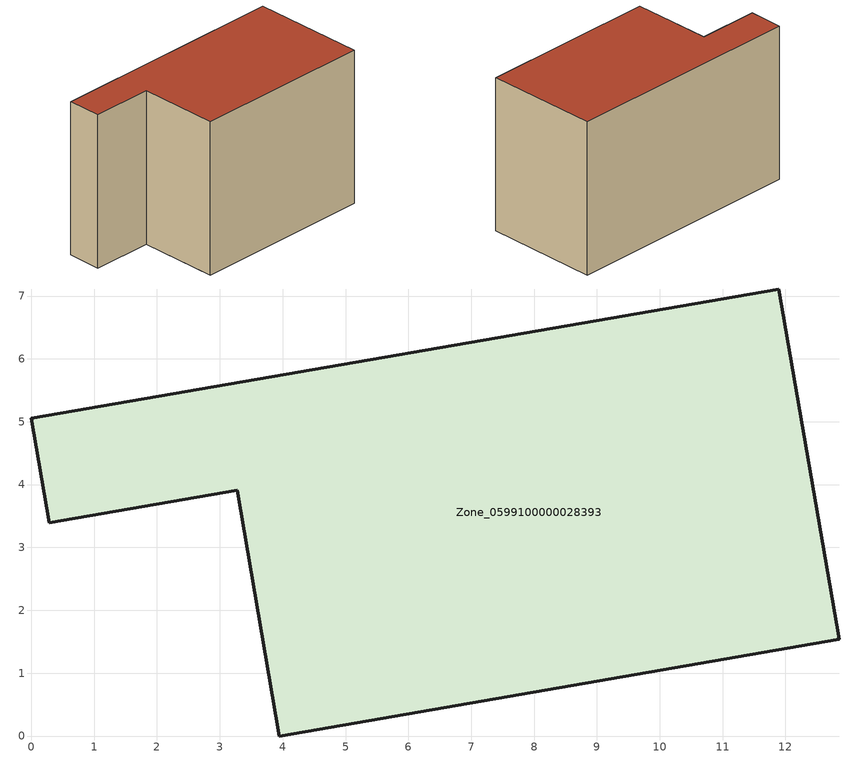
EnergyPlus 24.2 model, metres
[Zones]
Zone_0599100000028393
 floor ground (C_G): 3.28,3.91 0.29,3.39 0,5.05 11.89,7.11 12.86,1.54 3.94,0 z0
 wall outside (C_F): 11.89,7.11 0,5.05 0.29,3.39 3.28,3.91 3.94,0 12.86,1.54 11.89,7.11 z0:7.73
 roof outside (C_R): 3.94,0 12.86,1.54 11.89,7.11 0,5.05 0.29,3.39 3.28,3.91 z7.73
[BUILDING]
Pand.0599100000028393: North Axis=0; Terrain=City; Loads Convergence Tolerance Value=0.04; Temperature Convergence Tolerance Value=0.4; Solar Distribution=FullExterior; Maximum Number of Warmup Days=25; Minimum Number of Warmup Days=1
[Site:Location]
Rotterdam.The.Hague.AP_ZH_NLD Design_Conditions: Latitude=51.96; Longitude=4.45; Time Zone=1; Elevation=-4.5
[SITE:GROUNDTEMPERATURE:BUILDINGSURFACE]
18, 18, 18, 18, 18, 18, 18, 18, 18, 18, 18, 18
[MATERIAL] Thermal Absorptance=0.9; Solar Absorptance=0.7; Visible Absorptance=0.7
Name | Roughness | Thickness | Conductivity | Density | Specific Heat
G.TI.1975-1991 | MediumSmooth | 0.15 | 0.288461 | 540 | 1210
F.TI.1975-1991 | Rough | 0.3 | 0.230769 | 1920 | 840
R.TI.1975-1991 | MediumRough | 0.2 | 0.153846 | 1500 | 1000
[CONSTRUCTION]
C_G: G.TI.1975-1991
C_F: F.TI.1975-1991
C_R: R.TI.1975-1991
[ZONE]
Zone_0599100000028393: Type=1; Multiplier=1; Ceiling Height=Autocalculate; Volume=Autocalculate; Floor Area=autocalculate; Part of Total Floor Area=Yes
[ZONEINFILTRATION:DESIGNFLOWRATE]
Infil_Zone_0599100000028393: Zone or ZoneList or Space or SpaceList=Zone_0599100000028393; Schedule=AlwaysOn; Design Flow Rate Calculation Method=Flow/Area; Flow Rate per Floor Area=0.003; Constant Term Coefficient=1; Temperature Term Coefficient=0; Velocity Term Coefficient=0; Velocity Squared Term Coefficient=0
[HVACTEMPLATE:ZONE:IDEALLOADSAIRSYSTEM]
Zone_0599100000028393: Maximum Heating Supply Air Temperature=50; Minimum Cooling Supply Air Temperature=13; Maximum Heating Supply Air Humidity Ratio=0.0156; Minimum Cooling Supply Air Humidity Ratio=0.0077; Heating Limit=NoLimit; Cooling Limit=NoLimit; Dehumidification Control Type=ConstantSensibleHeatRatio; Cooling Sensible Heat Ratio=0.7; Dehumidification Setpoint=60; Humidification Control Type=None; Humidification Setpoint=30; Outdoor Air Method=None; Outdoor Air Flow Rate per Person=0.00944; Outdoor Air Flow Rate per Zone Floor Area=0; Outdoor Air Flow Rate per Zone=0; Demand Controlled Ventilation Type=None; Outdoor Air Economizer Type=NoEconomizer; Heat Recovery Type=None; Sensible Heat Recovery Effectiveness=0.7; Latent Heat Recovery Effectiveness=0.65
[ZONECONTROL:THERMOSTAT]
ThermostatControl_Zone_0599100000028393: Zone or ZoneList=Zone_0599100000028393; Control Type Schedule=DualSetpointControlType; Control 1=Thermostat_Zone_0599100000028393; Temperature Difference Between Cutout And Setpoint=0
[THERMOSTATSETPOINT:DUALSETPOINT]
Thermostat_Zone_0599100000028393: Heating Setpoint Temperature Schedule=HeatingSetpoint_Zone_0599100000028393; Cooling Setpoint Temperature Schedule=CoolingSetpoint_Zone_0599100000028393
[SCHEDULE:COMPACT]
HeatingSetpoint_Zone_0599100000028393: Through: 12/31, For: AllDays, Until: 24:00, 21
CoolingSetpoint_Zone_0599100000028393: Through: 12/31, For: AllDays, Until: 24:00, 24
DualSetpointControlType: Through: 12/31, For: AllDays, Until: 24:00, 4
AlwaysOn: Through: 12/31, For: AllDays, Until: 24:00, 1
